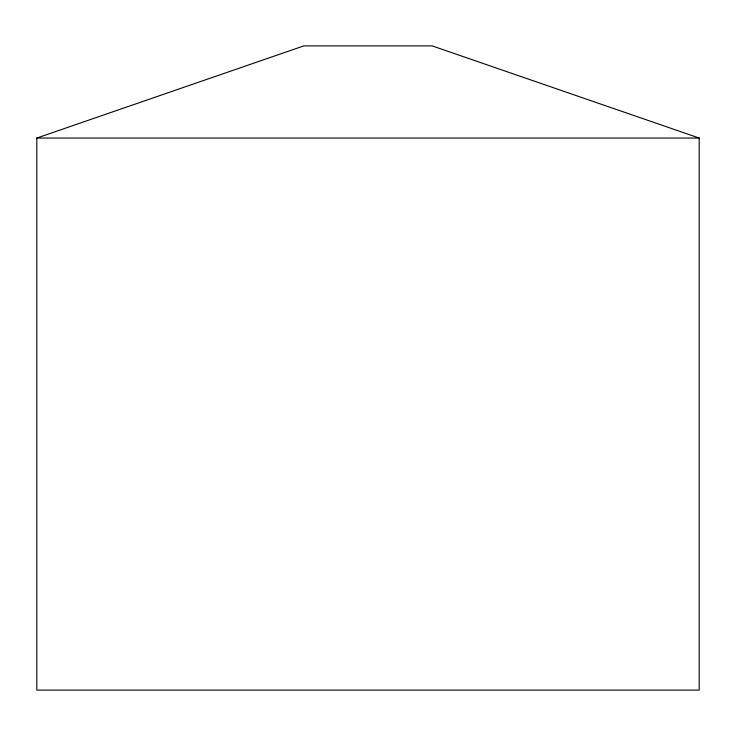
<?xml version="1.0" encoding="UTF-8"?>
<svg xmlns="http://www.w3.org/2000/svg" width="736" height="736" viewBox="0 0 736 736"><rect width="100%" height="100%" fill="white"/><g stroke="black" fill="none" stroke-linecap="round" stroke-linejoin="round"><path stroke-width="1.1" d="M36.8 138.055L303.821 45.89L432.179 45.89L699.2 138.055L699.2 690.11L36.8 690.11L36.8 138.055L699.2 138.055"/></g></svg>
